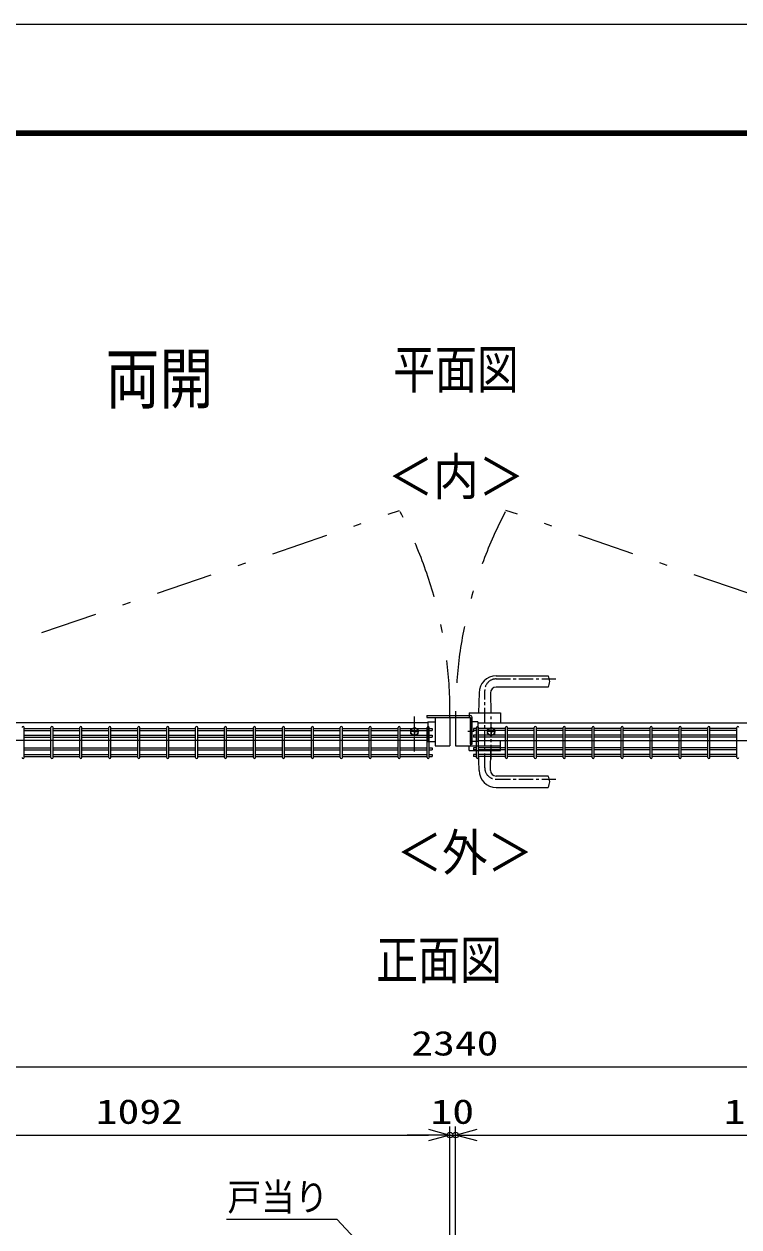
# Model space of a CAD drawing. Units: millimetres, scale not verified. Extents: x -4455 to 4455, y -3150 to 3150.
# Drawn here: x 736 to 1991, y 1037 to 3150 of the extents above; entities that cross this region are included whole.
import ezdxf
from ezdxf.enums import TextEntityAlignment as Align

# ---------------------------------------------------------------- set-up
doc = ezdxf.new("R2010")
doc.units = ezdxf.units.MM
doc.header["$LTSCALE"] = 20
doc.header["$PDMODE"] = 32
doc.header["$PDSIZE"] = 10
doc.linetypes.add('USER1', pattern=[2, 1.25, -0.25, 0.25, -0.25])
doc.linetypes.add('USER3', pattern=[10.7, 5, -2.5, 0.7, -2.5])
for name, color, linetype, lineweight in [('0-2_外形線', 7, 'Continuous', 25), ('0-3_0', 7, 'Continuous', 25), ('0-4_軸線', 1, 'USER1', 9), ('0-6_寸法', 4, 'Continuous', 25), ('0-8_扉縦枠', 7, 'Continuous', 25), ('0-9_LAYER15', 1, 'Continuous', 25), ('0-B_J200', 3, 'Continuous', 25), ('0-E_ハッチング', 4, 'Continuous', 25), ('0-F_扉横枠', 7, 'Continuous', 25), ('1-0_丁番', 3, 'Continuous', 25), ('1-A_LAYER12', 3, 'Continuous', 25)]:
    doc.layers.add(name, color=color, linetype=linetype, lineweight=lineweight)
for name, color, linetype in [('0-7_DEFPOINTS', 7, 'Continuous'), ('1-2_D-TITLE', 7, 'Continuous'), ('1-3_LAYER14', 7, 'Continuous')]:
    doc.layers.add(name, color=color, linetype=linetype)
doc.styles.add('ＭＳ ゴシック', font='')
doc.styles.get('ＭＳ ゴシック').set_extended_font_data('MS Gothic')

# ---------------------------------------------------------------- blocks, each defined once
blk = doc.blocks.new('_Open30')
at = {"layer": '0-6_寸法'}
blk.add_line((0, 0), (-20, 0), dxfattribs=at)
blk.add_lwpolyline([(-20, 5.36), (0, 0), (-20, -5.36)], dxfattribs=at)

msp = doc.modelspace()

# ---------------------------------------------------------------- linework, layer by layer
at = {"layer": '0-2_外形線'}
for p, q in [((1564.62, 2005.3), (1655.94, 2005.3)), ((1534.62, 1975.3), (1533.62, 1940.3)), ((1554.62, 1975.3), (1555.62, 1940.3)), ((1655.94, 1985.3), (1564.62, 1985.3)), ((1517.12, 1940.3), (1572.12, 1940.3)), ((1517.12, 1940.3), (1517.12, 1932.3)), ((1572.12, 1940.3), (1572.12, 1922.8)), ((1414.92, 1903.55), (1421.42, 1899.8)), ((1427.91, 1903.55), (1421.42, 1899.8)), ((1517.12, 1874.3), (1517.12, 1882.3)), ((1572.12, 1874.3), (1572.12, 1891.8)), ((1517.12, 1874.3), (1572.12, 1874.3)), ((1534.62, 1839.3), (1533.62, 1874.3)), ((1554.62, 1839.3), (1555.62, 1874.3)), ((1655.94, 1829.3), (1564.62, 1829.3)), ((1564.62, 1809.3), (1655.94, 1809.3))]:
    msp.add_line(p, q, dxfattribs=at)
for centre, radius, start, end in [((1564.62, 1975.3), 30, 90, 180), ((1638.62, 1995.3), 20, 330, 30), ((1564.62, 1975.3), 10, 90, 180), ((1564.62, 1839.3), 30, 180, 270), ((1564.62, 1839.3), 10, 180, 270), ((1638.62, 1819.3), 20, 330, 30)]:
    msp.add_arc(centre, radius, start, end, dxfattribs=at)
at = {"layer": '0-3_0', "color": 3}
msp.add_lwpolyline([(-4454.89, 3149.88), (4455.11, 3149.88), (4455.11, -3150.12), (-4454.89, -3150.12)], close=True, dxfattribs=at)
at = {"layer": '0-3_0'}
for points in [[(-4154.89, 2962.38), (4155.11, 2962.38), (4155.11, -2962.62), (-4154.89, -2962.62)], [(-4153.01, 2960.51), (4153.24, 2960.51), (4153.24, -2960.74), (-4153.01, -2960.74)], [(-4151.14, 2958.63), (4151.36, 2958.63), (4151.36, -2958.87), (-4151.14, -2958.87)], [(-4149.26, 2956.76), (4149.49, 2956.76), (4149.49, -2956.99), (-4149.26, -2956.99)], [(-4147.39, 2954.88), (4147.61, 2954.88), (4147.61, -2955.12), (-4147.39, -2955.12)]]:
    msp.add_lwpolyline(points, close=True, dxfattribs=at)
at = {"layer": '0-4_軸線'}
for p, q in [((1564.62, 1999.8), (1669.13, 1999.8)), ((1544.62, 1843.8), (1544.62, 1979.8)), ((1421.42, 1872.65), (1421.42, 1933.72)), ((1421.42, 1872.65), (1421.42, 1933.72)), ((1555.82, 1858.9), (1555.82, 1933.72)), ((1525.96, 1907.3), (1514.77, 1907.3)), ((1564.62, 1823.8), (1669.13, 1823.8))]:
    msp.add_line(p, q, dxfattribs=at)
for centre, start, end in [((1564.62, 1979.8), 90, 180), ((1564.62, 1843.8), 180, 270)]:
    msp.add_arc(centre, 20, start, end, dxfattribs=at)
at = {"layer": '0-7_DEFPOINTS'}
for p in [(1483.62, 1198.87), (1493.62, 1198.87)]:
    msp.add_point(p, dxfattribs=at)
at = {"layer": '0-8_扉縦枠'}
for p, q in [((1457.62, 1932.3), (1483.62, 1932.3)), ((1457.62, 1932.3), (1457.62, 1882.3)), ((1483.62, 1932.3), (1483.62, 1882.3)), ((1493.62, 1932.3), (1493.62, 1882.3)), ((1493.62, 1932.3), (1519.62, 1932.3)), ((1519.62, 1932.3), (1519.62, 1882.3)), ((1457.62, 1882.3), (1483.62, 1882.3)), ((1493.62, 1882.3), (1572.12, 1882.3))]:
    msp.add_line(p, q, dxfattribs=at)
at = {"layer": '0-9_LAYER15', "color": 2}
for p, q in [((356.12, 1318.87), (2621.12, 1318.87)), ((429.12, 1198.87), (1446.12, 1198.87)), ((1446.12, 1198.87), (1408.62, 1198.87)), ((1483.62, 1198.87), (1493.62, 1198.87)), ((1531.12, 1198.87), (1568.62, 1198.87)), ((1531.12, 1198.87), (2548.12, 1198.87))]:
    msp.add_line(p, q, dxfattribs=at)
at = {"layer": '0-9_LAYER15'}
for p, q in [((1483.62, 910.96), (1483.62, 1213.87)), ((1483.62, 910.96), (1483.62, 1213.87)), ((1493.62, 910.96), (1493.62, 1213.87)), ((1493.62, 910.96), (1493.62, 1213.87))]:
    msp.add_line(p, q, dxfattribs=at)
at = {"layer": '0-B_J200'}
for p, q in [((736.35, 1862), (736.35, 1914.4)), ((736.35, 1912.6), (783.52, 1912.6)), ((736.35, 1909), (783.52, 1909)), ((736.35, 1901.3), (783.52, 1901.3)), ((783.52, 1862), (783.52, 1914.4)), ((787.12, 1862), (787.12, 1914.4)), ((787.12, 1912.6), (834.29, 1912.6)), ((787.12, 1909), (834.29, 1909)), ((787.12, 1901.3), (834.29, 1901.3)), ((834.29, 1862), (834.29, 1914.4)), ((837.89, 1862), (837.89, 1914.4)), ((837.89, 1912.6), (885.05, 1912.6)), ((837.89, 1909), (885.05, 1909)), ((837.89, 1901.3), (885.05, 1901.3)), ((885.05, 1862), (885.05, 1914.4)), ((888.65, 1862), (888.65, 1914.4)), ((888.65, 1912.6), (935.82, 1912.6)), ((888.65, 1909), (935.82, 1909)), ((888.65, 1901.3), (935.82, 1901.3)), ((935.82, 1862), (935.82, 1914.4)), ((939.42, 1862), (939.42, 1914.4)), ((939.42, 1912.6), (986.59, 1912.6)), ((939.42, 1909), (986.59, 1909)), ((939.42, 1901.3), (986.59, 1901.3)), ((986.59, 1862), (986.59, 1914.4)), ((990.19, 1862), (990.19, 1914.4)), ((990.19, 1912.6), (1037.36, 1912.6)), ((990.19, 1909), (1037.36, 1909)), ((990.19, 1901.3), (1037.36, 1901.3)), ((1037.36, 1862), (1037.36, 1914.4)), ((1040.96, 1862), (1040.96, 1914.4)), ((1040.96, 1912.6), (1088.13, 1912.6)), ((1040.96, 1909), (1088.13, 1909)), ((1040.96, 1901.3), (1088.13, 1901.3)), ((1088.13, 1862), (1088.13, 1914.4)), ((1091.73, 1862), (1091.73, 1914.4)), ((1091.73, 1912.6), (1138.9, 1912.6)), ((1091.73, 1909), (1138.9, 1909)), ((1091.73, 1901.3), (1138.9, 1901.3)), ((1138.9, 1862), (1138.9, 1914.4)), ((1142.5, 1862), (1142.5, 1914.4)), ((1142.5, 1912.6), (1189.67, 1912.6)), ((1142.5, 1909), (1189.67, 1909)), ((1142.5, 1901.3), (1189.67, 1901.3)), ((1189.67, 1862), (1189.67, 1914.4)), ((1193.27, 1862), (1193.27, 1914.4)), ((1193.27, 1912.6), (1240.44, 1912.6)), ((1193.27, 1909), (1240.44, 1909)), ((1193.27, 1901.3), (1240.44, 1901.3)), ((1240.44, 1862), (1240.44, 1914.4)), ((1244.04, 1862), (1244.04, 1914.4)), ((1244.04, 1912.6), (1291.21, 1912.6)), ((1244.04, 1909), (1291.21, 1909)), ((1244.04, 1901.3), (1291.21, 1901.3)), ((1291.21, 1862), (1291.21, 1914.4)), ((1294.81, 1862), (1294.81, 1914.4)), ((1294.81, 1912.6), (1341.98, 1912.6)), ((1294.81, 1909), (1341.98, 1909)), ((1294.81, 1901.3), (1341.98, 1901.3)), ((1341.98, 1862), (1341.98, 1914.4)), ((1345.58, 1862), (1345.58, 1914.4)), ((1345.58, 1912.6), (1392.75, 1912.6)), ((1345.58, 1909), (1392.75, 1909)), ((1345.58, 1901.3), (1392.75, 1901.3)), ((1392.75, 1862), (1392.75, 1914.4)), ((1396.35, 1862), (1396.35, 1914.4)), ((1396.35, 1912.6), (1443.52, 1912.6)), ((1396.35, 1909), (1443.52, 1909)), ((1396.35, 1901.3), (1443.52, 1901.3)), ((1443.52, 1862), (1443.52, 1914.4)), ((1447.12, 1862), (1447.12, 1914.4)), ((1447.12, 1912.6), (1452.32, 1912.6)), ((1447.12, 1909), (1452.32, 1909)), ((1447.12, 1901.3), (1452.32, 1901.3)), ((1452.32, 1912.6), (1452.32, 1909)), ((1452.32, 1901.3), (1452.32, 1897.7)), ((1530.12, 1912.6), (1524.92, 1912.6)), ((1524.92, 1912.6), (1524.92, 1909)), ((1530.12, 1909), (1524.92, 1909)), ((1530.12, 1901.3), (1524.92, 1901.3)), ((1524.92, 1901.3), (1524.92, 1897.7)), ((1530.12, 1862), (1530.12, 1914.4)), ((1533.72, 1862), (1533.72, 1914.4)), ((1580.89, 1912.6), (1533.72, 1912.6)), ((1580.89, 1909), (1533.72, 1909)), ((1580.89, 1901.3), (1533.72, 1901.3)), ((1580.89, 1862), (1580.89, 1914.4)), ((1584.49, 1862), (1584.49, 1914.4)), ((1631.65, 1912.6), (1584.49, 1912.6)), ((1631.65, 1909), (1584.49, 1909)), ((1631.65, 1901.3), (1584.49, 1901.3)), ((1631.65, 1862), (1631.65, 1914.4)), ((1635.25, 1862), (1635.25, 1914.4)), ((1682.42, 1912.6), (1635.25, 1912.6)), ((1682.42, 1909), (1635.25, 1909)), ((1682.42, 1901.3), (1635.25, 1901.3)), ((1682.42, 1862), (1682.42, 1914.4)), ((1686.02, 1862), (1686.02, 1914.4)), ((1733.19, 1912.6), (1686.02, 1912.6)), ((1733.19, 1909), (1686.02, 1909)), ((1733.19, 1901.3), (1686.02, 1901.3)), ((1733.19, 1862), (1733.19, 1914.4)), ((1736.79, 1862), (1736.79, 1914.4)), ((1783.96, 1912.6), (1736.79, 1912.6)), ((1783.96, 1909), (1736.79, 1909)), ((1783.96, 1901.3), (1736.79, 1901.3)), ((1783.96, 1862), (1783.96, 1914.4)), ((1787.56, 1862), (1787.56, 1914.4)), ((1834.73, 1912.6), (1787.56, 1912.6)), ((1834.73, 1909), (1787.56, 1909)), ((1834.73, 1901.3), (1787.56, 1901.3)), ((1834.73, 1862), (1834.73, 1914.4)), ((1838.33, 1862), (1838.33, 1914.4)), ((1885.5, 1912.6), (1838.33, 1912.6)), ((1885.5, 1909), (1838.33, 1909)), ((1885.5, 1901.3), (1838.33, 1901.3)), ((1885.5, 1862), (1885.5, 1914.4)), ((1889.1, 1862), (1889.1, 1914.4)), ((1936.27, 1912.6), (1889.1, 1912.6)), ((1936.27, 1909), (1889.1, 1909)), ((1936.27, 1901.3), (1889.1, 1901.3)), ((1936.27, 1862), (1936.27, 1914.4)), ((1939.87, 1862), (1939.87, 1914.4)), ((1987.04, 1912.6), (1939.87, 1912.6)), ((1987.04, 1909), (1939.87, 1909)), ((1987.04, 1901.3), (1939.87, 1901.3)), ((1987.04, 1862), (1987.04, 1914.4)), ((736.35, 1897.7), (783.52, 1897.7)), ((787.12, 1897.7), (834.29, 1897.7)), ((837.89, 1897.7), (885.05, 1897.7)), ((888.65, 1897.7), (935.82, 1897.7)), ((939.42, 1897.7), (986.59, 1897.7)), ((990.19, 1897.7), (1037.36, 1897.7)), ((1040.96, 1897.7), (1088.13, 1897.7)), ((1091.73, 1897.7), (1138.9, 1897.7)), ((1142.5, 1897.7), (1189.67, 1897.7)), ((1193.27, 1897.7), (1240.44, 1897.7)), ((1244.04, 1897.7), (1291.21, 1897.7)), ((1294.81, 1897.7), (1341.98, 1897.7)), ((1345.58, 1897.7), (1392.75, 1897.7)), ((1396.35, 1897.7), (1443.52, 1897.7)), ((1447.12, 1897.7), (1452.32, 1897.7)), ((1530.12, 1897.7), (1524.92, 1897.7)), ((1580.89, 1897.7), (1533.72, 1897.7)), ((1631.65, 1897.7), (1584.49, 1897.7)), ((1682.42, 1897.7), (1635.25, 1897.7)), ((1733.19, 1897.7), (1686.02, 1897.7)), ((1783.96, 1897.7), (1736.79, 1897.7)), ((1834.73, 1897.7), (1787.56, 1897.7)), ((1885.5, 1897.7), (1838.33, 1897.7)), ((1936.27, 1897.7), (1889.1, 1897.7)), ((1987.04, 1897.7), (1939.87, 1897.7)), ((736.35, 1878.7), (783.52, 1878.7)), ((736.35, 1875.1), (783.52, 1875.1)), ((736.35, 1867.4), (783.52, 1867.4)), ((736.35, 1863.8), (783.52, 1863.8)), ((787.12, 1878.7), (834.29, 1878.7)), ((787.12, 1875.1), (834.29, 1875.1)), ((787.12, 1867.4), (834.29, 1867.4)), ((787.12, 1863.8), (834.29, 1863.8)), ((837.89, 1878.7), (885.05, 1878.7)), ((837.89, 1875.1), (885.05, 1875.1)), ((837.89, 1867.4), (885.05, 1867.4)), ((837.89, 1863.8), (885.05, 1863.8)), ((888.65, 1878.7), (935.82, 1878.7)), ((888.65, 1875.1), (935.82, 1875.1)), ((888.65, 1867.4), (935.82, 1867.4)), ((888.65, 1863.8), (935.82, 1863.8)), ((939.42, 1878.7), (986.59, 1878.7)), ((939.42, 1875.1), (986.59, 1875.1)), ((939.42, 1867.4), (986.59, 1867.4)), ((939.42, 1863.8), (986.59, 1863.8)), ((990.19, 1878.7), (1037.36, 1878.7)), ((990.19, 1875.1), (1037.36, 1875.1)), ((990.19, 1867.4), (1037.36, 1867.4)), ((990.19, 1863.8), (1037.36, 1863.8)), ((1040.96, 1878.7), (1088.13, 1878.7)), ((1040.96, 1875.1), (1088.13, 1875.1)), ((1040.96, 1867.4), (1088.13, 1867.4)), ((1040.96, 1863.8), (1088.13, 1863.8)), ((1091.73, 1878.7), (1138.9, 1878.7)), ((1091.73, 1875.1), (1138.9, 1875.1)), ((1091.73, 1867.4), (1138.9, 1867.4)), ((1091.73, 1863.8), (1138.9, 1863.8)), ((1142.5, 1878.7), (1189.67, 1878.7)), ((1142.5, 1875.1), (1189.67, 1875.1)), ((1142.5, 1867.4), (1189.67, 1867.4)), ((1142.5, 1863.8), (1189.67, 1863.8)), ((1193.27, 1878.7), (1240.44, 1878.7)), ((1193.27, 1875.1), (1240.44, 1875.1)), ((1193.27, 1867.4), (1240.44, 1867.4)), ((1193.27, 1863.8), (1240.44, 1863.8)), ((1244.04, 1878.7), (1291.21, 1878.7)), ((1244.04, 1875.1), (1291.21, 1875.1)), ((1244.04, 1867.4), (1291.21, 1867.4)), ((1244.04, 1863.8), (1291.21, 1863.8)), ((1294.81, 1878.7), (1341.98, 1878.7)), ((1294.81, 1875.1), (1341.98, 1875.1)), ((1294.81, 1867.4), (1341.98, 1867.4)), ((1294.81, 1863.8), (1341.98, 1863.8)), ((1345.58, 1878.7), (1392.75, 1878.7)), ((1345.58, 1875.1), (1392.75, 1875.1)), ((1345.58, 1867.4), (1392.75, 1867.4)), ((1345.58, 1863.8), (1392.75, 1863.8)), ((1396.35, 1878.7), (1443.52, 1878.7)), ((1396.35, 1875.1), (1443.52, 1875.1)), ((1396.35, 1867.4), (1443.52, 1867.4)), ((1396.35, 1863.8), (1443.52, 1863.8)), ((1447.12, 1878.7), (1452.32, 1878.7)), ((1447.12, 1875.1), (1452.32, 1875.1)), ((1447.12, 1867.4), (1452.32, 1867.4)), ((1447.12, 1863.8), (1452.32, 1863.8)), ((1452.32, 1878.7), (1452.32, 1875.1)), ((1452.32, 1867.4), (1452.32, 1863.8)), ((1530.12, 1878.7), (1524.92, 1878.7)), ((1524.92, 1878.7), (1524.92, 1875.1)), ((1530.12, 1875.1), (1524.92, 1875.1)), ((1530.12, 1867.4), (1524.92, 1867.4)), ((1524.92, 1867.4), (1524.92, 1863.8)), ((1530.12, 1863.8), (1524.92, 1863.8)), ((1580.89, 1878.7), (1533.72, 1878.7)), ((1580.89, 1875.1), (1533.72, 1875.1)), ((1580.89, 1867.4), (1533.72, 1867.4)), ((1580.89, 1863.8), (1533.72, 1863.8)), ((1631.65, 1878.7), (1584.49, 1878.7)), ((1631.65, 1875.1), (1584.49, 1875.1)), ((1631.65, 1867.4), (1584.49, 1867.4)), ((1631.65, 1863.8), (1584.49, 1863.8)), ((1682.42, 1878.7), (1635.25, 1878.7)), ((1682.42, 1875.1), (1635.25, 1875.1)), ((1682.42, 1867.4), (1635.25, 1867.4)), ((1682.42, 1863.8), (1635.25, 1863.8)), ((1733.19, 1878.7), (1686.02, 1878.7)), ((1733.19, 1875.1), (1686.02, 1875.1)), ((1733.19, 1867.4), (1686.02, 1867.4)), ((1733.19, 1863.8), (1686.02, 1863.8)), ((1783.96, 1878.7), (1736.79, 1878.7)), ((1783.96, 1875.1), (1736.79, 1875.1)), ((1783.96, 1867.4), (1736.79, 1867.4)), ((1783.96, 1863.8), (1736.79, 1863.8)), ((1834.73, 1878.7), (1787.56, 1878.7)), ((1834.73, 1875.1), (1787.56, 1875.1)), ((1834.73, 1867.4), (1787.56, 1867.4)), ((1834.73, 1863.8), (1787.56, 1863.8)), ((1885.5, 1878.7), (1838.33, 1878.7)), ((1885.5, 1875.1), (1838.33, 1875.1)), ((1885.5, 1867.4), (1838.33, 1867.4)), ((1885.5, 1863.8), (1838.33, 1863.8)), ((1936.27, 1878.7), (1889.1, 1878.7)), ((1936.27, 1875.1), (1889.1, 1875.1)), ((1936.27, 1867.4), (1889.1, 1867.4)), ((1936.27, 1863.8), (1889.1, 1863.8)), ((1987.04, 1878.7), (1939.87, 1878.7)), ((1987.04, 1875.1), (1939.87, 1875.1)), ((1987.04, 1867.4), (1939.87, 1867.4)), ((1987.04, 1863.8), (1939.87, 1863.8))]:
    msp.add_line(p, q, dxfattribs=at)
for centre, start, end in [((734.55, 1914.4), 0, 180), ((785.32, 1914.4), 0, 180), ((836.09, 1914.4), 0, 180), ((886.85, 1914.4), 0, 180), ((937.62, 1914.4), 0, 180), ((988.39, 1914.4), 0, 180), ((1039.16, 1914.4), 0, 180), ((1089.93, 1914.4), 0, 180), ((1140.7, 1914.4), 0, 180), ((1191.47, 1914.4), 0, 180), ((1242.24, 1914.4), 0, 180), ((1293.01, 1914.4), 0, 180), ((1343.78, 1914.4), 0, 180), ((1394.55, 1914.4), 0, 180), ((1445.32, 1914.4), 0, 180), ((1531.92, 1914.4), 0, 180), ((1582.69, 1914.4), 0, 180), ((1633.45, 1914.4), 0, 180), ((1684.22, 1914.4), 0, 180), ((1734.99, 1914.4), 0, 180), ((1785.76, 1914.4), 0, 180), ((1836.53, 1914.4), 0, 180), ((1887.3, 1914.4), 0, 180), ((1938.07, 1914.4), 0, 180), ((1988.84, 1914.4), 0, 180), ((734.55, 1862), 180, 0), ((785.32, 1862), 180, 0), ((836.09, 1862), 180, 0), ((886.85, 1862), 180, 0), ((937.62, 1862), 180, 0), ((988.39, 1862), 180, 0), ((1039.16, 1862), 180, 0), ((1089.93, 1862), 180, 0), ((1140.7, 1862), 180, 0), ((1191.47, 1862), 180, 0), ((1242.24, 1862), 180, 0), ((1293.01, 1862), 180, 0), ((1343.78, 1862), 180, 0), ((1394.55, 1862), 180, 0), ((1445.32, 1862), 180, 0), ((1531.92, 1862), 180, 0), ((1582.69, 1862), 180, 0), ((1633.45, 1862), 180, 0), ((1684.22, 1862), 180, 0), ((1734.99, 1862), 180, 0), ((1785.76, 1862), 180, 0), ((1836.53, 1862), 180, 0), ((1887.3, 1862), 180, 0), ((1938.07, 1862), 180, 0), ((1988.84, 1862), 180, 0)]:
    msp.add_arc(centre, 1.8, start, end, dxfattribs=at)
at = {"layer": '0-E_ハッチング', "linetype": 'USER3'}
for p, q in [((362.74, 1942.98), (1395.32, 2295.76)), ((2614.49, 1942.98), (1581.91, 2295.76))]:
    msp.add_line(p, q, dxfattribs=at)
for centre, start, end in [((727.11, 1940.44), 359.39699, 27.77844), ((2250.12, 1940.44), 152.22156, 180.60301)]:
    msp.add_arc(centre, 756.55, start, end, dxfattribs=at)
at = {"layer": '0-F_扉横枠'}
for p, q in [((1444.62, 1922.8), (430.62, 1922.8)), ((1444.62, 1924.75), (1457.62, 1924.75)), ((1444.62, 1924.75), (1444.62, 1889.85)), ((1532.62, 1924.75), (1519.62, 1924.75)), ((1532.62, 1924.75), (1532.62, 1889.85)), ((1532.62, 1922.8), (2546.62, 1922.8)), ((1421.24, 1907.3), (1414.83, 1907.3)), ((1414.92, 1911.05), (1421.42, 1914.8)), ((1414.92, 1903.55), (1414.92, 1911.05)), ((1421.33, 1907.3), (1421.51, 1907.3)), ((1421.42, 1907.48), (1421.42, 1913.89)), ((1421.42, 1907.21), (1421.42, 1907.39)), ((1421.42, 1907.12), (1421.42, 1900.71)), ((1421.6, 1907.3), (1428, 1907.3)), ((1555.64, 1907.3), (1549.23, 1907.3)), ((1549.32, 1911.05), (1555.82, 1914.8)), ((1549.32, 1903.55), (1549.32, 1911.05)), ((1549.32, 1903.55), (1555.82, 1899.8)), ((1555.73, 1907.3), (1555.91, 1907.3)), ((1562.31, 1911.05), (1555.82, 1914.8)), ((1555.82, 1907.48), (1555.82, 1913.89)), ((1555.82, 1907.21), (1555.82, 1907.39)), ((1555.82, 1907.12), (1555.82, 1900.71)), ((1562.31, 1903.55), (1555.82, 1899.8)), ((1556, 1907.3), (1562.4, 1907.3)), ((1562.31, 1903.55), (1562.31, 1911.05)), ((1444.62, 1891.8), (430.62, 1891.8)), ((1444.62, 1889.85), (1457.62, 1889.85)), ((1532.62, 1889.85), (1519.62, 1889.85)), ((1532.62, 1891.8), (2546.62, 1891.8))]:
    msp.add_line(p, q, dxfattribs=at)
msp.add_lwpolyline([(1427.91, 1903.55), (1427.91, 1911.05), (1421.42, 1914.8)], dxfattribs=at)
for centre in [(1421.42, 1907.3), (1555.82, 1907.3)]:
    msp.add_circle(centre, 6.5, dxfattribs=at)
at = {"layer": '1-0_丁番'}
for p, q in [((1442.82, 1935.5), (1519.62, 1935.5)), ((1442.82, 1935.5), (1442.82, 1932.3)), ((1442.82, 1932.3), (1519.62, 1932.3)), ((1519.62, 1885.5), (1519.62, 1932.3)), ((1522.82, 1885.5), (1522.82, 1932.3)), ((1519.62, 1885.5), (1522.82, 1885.5))]:
    msp.add_line(p, q, dxfattribs=at)
msp.add_arc((1519.62, 1932.3), 3.2, 0, 90, dxfattribs=at)
at = {"layer": '1-A_LAYER12'}
msp.add_lwpolyline([(1091.78, 1050.86), (1285.22, 1050.86), (1451, 872.53)], dxfattribs=at)

# ---------------------------------------------------------------- block references
at = {"layer": '0-9_LAYER15', "xscale": 1.875, "yscale": 1.875}
msp.add_blockref('_Open30', (1483.62, 1198.87), dxfattribs=at)
msp.add_blockref('_Open30', (1483.62, 1198.87), dxfattribs=at)
at = {"layer": '0-9_LAYER15', "xscale": 1.875, "yscale": 1.875, "rotation": 180}
msp.add_blockref('_Open30', (1493.62, 1198.87), dxfattribs=at)
msp.add_blockref('_Open30', (1493.62, 1198.87), dxfattribs=at)

# ---------------------------------------------------------------- texts
at = {"layer": '0-2_外形線', "style": 'ＭＳ ゴシック', "width": 0.9}
for s, p in [('＜内＞', (1374.59, 2303.21)), ('＜外＞', (1390.02, 1643.05))]:
    msp.add_text(s, height=64.96, dxfattribs=at).set_placement(p, align=Align.BOTTOM_LEFT)
at = {"layer": '0-9_LAYER15', "color": 3, "style": 'ＭＳ ゴシック', "width": 1.3}
for s, p in [('2340', (1415.76, 1325.55)), ('1092', (862.03, 1205.55)), ('10', (1449.46, 1205.55)), ('1092', (1964.03, 1205.55))]:
    msp.add_text(s, height=43.26, dxfattribs=at).set_placement(p, align=Align.BOTTOM_LEFT)
at = {"layer": '1-2_D-TITLE', "style": 'ＭＳ ゴシック', "width": 0.8}
for s, p in [('平面図', (1383.94, 2489.66)), ('正面図', (1354.15, 1452.6))]:
    msp.add_text(s, height=67.3, dxfattribs=at).set_placement(p, align=Align.BOTTOM_LEFT)
at = {"layer": '1-3_LAYER14', "style": 'ＭＳ ゴシック', "width": 0.8}
msp.add_text('両開', height=86.59, dxfattribs=at).set_placement((879.48, 2458.11), align=Align.BOTTOM_LEFT)
at = {"layer": '1-A_LAYER12', "style": 'ＭＳ ゴシック', "width": 0.9}
msp.add_text('戸当り', height=48.09, dxfattribs=at).set_placement((1093.22, 1051.6), align=Align.BOTTOM_LEFT)

doc.saveas('drawing.dxf')
